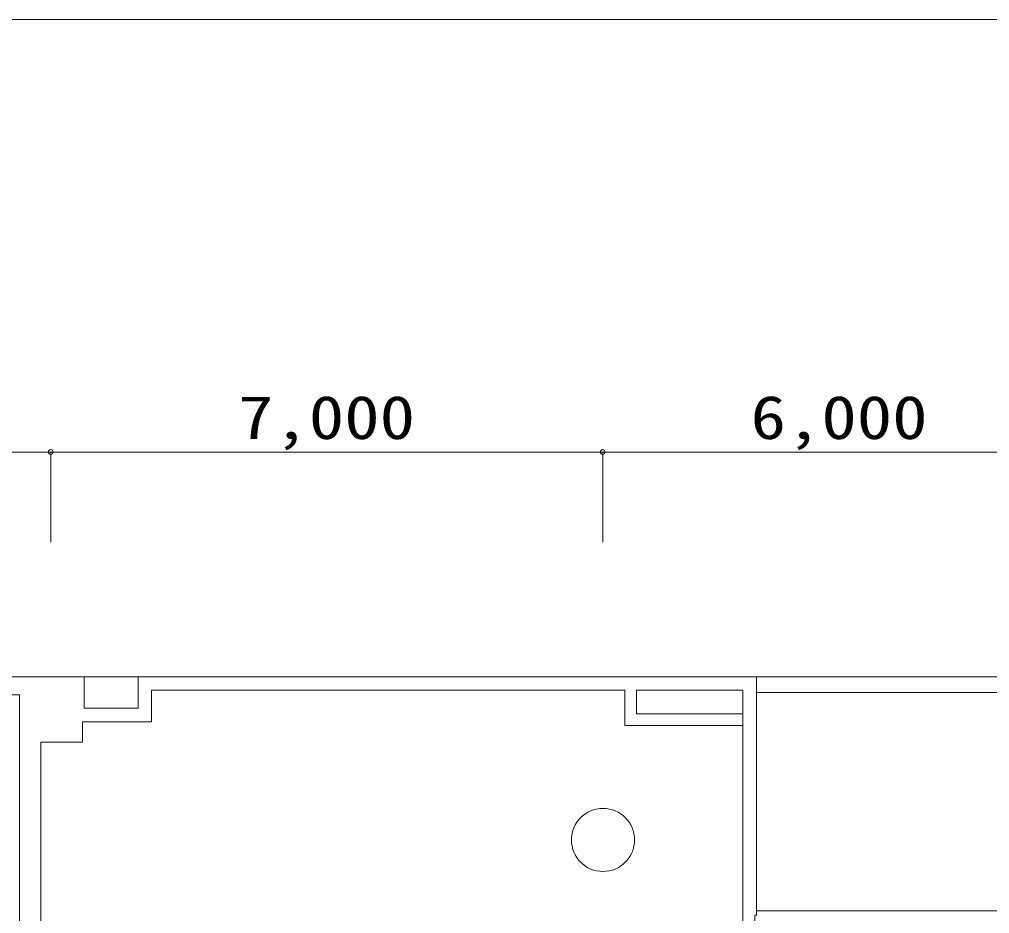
# Model space of a CAD drawing. Units: millimetres, scale not verified. Extents: x -50538 to 33462, y -30616 to 28184.
# Drawn here: x -28720 to -16416, y 16843 to 28184 of the extents above; entities that cross this region are included whole.
import ezdxf
from ezdxf.enums import TextEntityAlignment as Align

# ---------------------------------------------------------------- set-up
doc = ezdxf.new("R2010")
doc.units = ezdxf.units.MM
doc.header["$LTSCALE"] = 300
doc.linetypes.add('CHAIN2', pattern=[12, 9, -1, 1, -1])
for name, color, linetype, lineweight in [('1-0_130', 7, 'Continuous', 9), ('1-1_155', 4, 'Continuous', 9), ('F-0', 7, 'Continuous', 9)]:
    doc.layers.add(name, color=color, linetype=linetype, lineweight=lineweight)
doc.styles.add('ＭＳ ゴシック', font='')
doc.styles.get('ＭＳ ゴシック').set_extended_font_data('MS Gothic')

msp = doc.modelspace()

# ---------------------------------------------------------------- linework, layer by layer
at = {"layer": '1-0_130'}
for p, q in [((-34418.6, 19846.7), (-27213.6, 19846.7)), ((-27898.6, 19846.7), (-27898.6, 19446.7)), ((-28718.6, 19616.7), (-33618.6, 19616.7)), ((-28718.6, 13026.7), (-28718.6, 19616.7)), ((-27043.6, 19676.7), (-27043.6, 19276.7)), ((-21043.6, 19676.7), (-27043.6, 19676.7)), ((-21043.6, 19226.7), (-21043.6, 19676.7)), ((-20893.6, 19676.7), (-20893.6, 19376.7)), ((-27898.6, 19446.7), (-27213.6, 19446.7)), ((-19543.6, 19376.7), (-20893.6, 19376.7)), ((-21043.6, 19226.7), (-19543.6, 19226.7)), ((-28448.6, 19016.7), (-28448.6, 16201.7)), ((-27918.6, 19016.7), (-28448.6, 19016.7)), ((-7032.5, 16876.7), (-19373.6, 16876.7))]:
    msp.add_line(p, q, dxfattribs=at)
for points in [[(-27213.6, 19446.7), (-27213.6, 19846.7), (-19373.6, 19846.7)], [(-19373.6, 19846.7), (-19373.6, 16823.7), (-19393.6, 16823.7), (-19393.6, 14401.7), (-17393.6, 14401.7)], [(-11218.6, 16876.7), (-11218.6, 19846.7), (-19368.6, 19846.7)], [(-17543.6, 12026.7), (-17543.6, 14251.7), (-19543.6, 14251.7), (-19543.6, 19676.7), (-20893.6, 19676.7)], [(-19368.6, 19646.7), (-11418.6, 19646.7), (-11418.6, 16876.7)], [(-27043.6, 19276.7), (-27918.6, 19276.7), (-27918.6, 19026.7)]]:
    msp.add_lwpolyline(points, dxfattribs=at)
msp.add_circle((-21318.6, 17776.7), 400, dxfattribs=at)
at = {"layer": '1-1_155'}
for p, q in [((-28321.7, 22696.8), (-34021.7, 22696.8)), ((-21321.7, 22696.8), (-28321.7, 22696.8))]:
    msp.add_line(p, q, dxfattribs=at)
at = {"layer": '1-1_155', "linetype": 'CHAIN2'}
for p, q in [((-28321.7, 22696.8), (-28321.7, 21554.5)), ((-21321.7, 21554.5), (-21321.7, 22696.8))]:
    msp.add_line(p, q, dxfattribs=at)
at = {"layer": '1-1_155'}
msp.add_lwpolyline([(-9300, 22696.8), (-15321.7, 22696.8), (-21321.7, 22696.8)], dxfattribs=at)
for centre in [(-28321.7, 22696.8), (-21321.7, 22696.8)]:
    msp.add_circle(centre, 30, dxfattribs=at)
at = {"layer": 'F-0'}
msp.add_lwpolyline([(33462.5, 28183.8), (-50537.5, 28183.8), (-50537.5, -30616.2)], dxfattribs=at)

# ---------------------------------------------------------------- texts
at = {"layer": '1-1_155', "style": 'ＭＳ ゴシック', "width": 1.2}
for s, p in [('7,000', (-25946.7, 22696.8)), ('6,000', (-19446.7, 22696.8))]:
    msp.add_text(s, height=549.9, dxfattribs=at).set_placement(p, align=Align.BOTTOM_LEFT)

doc.saveas('drawing.dxf')
